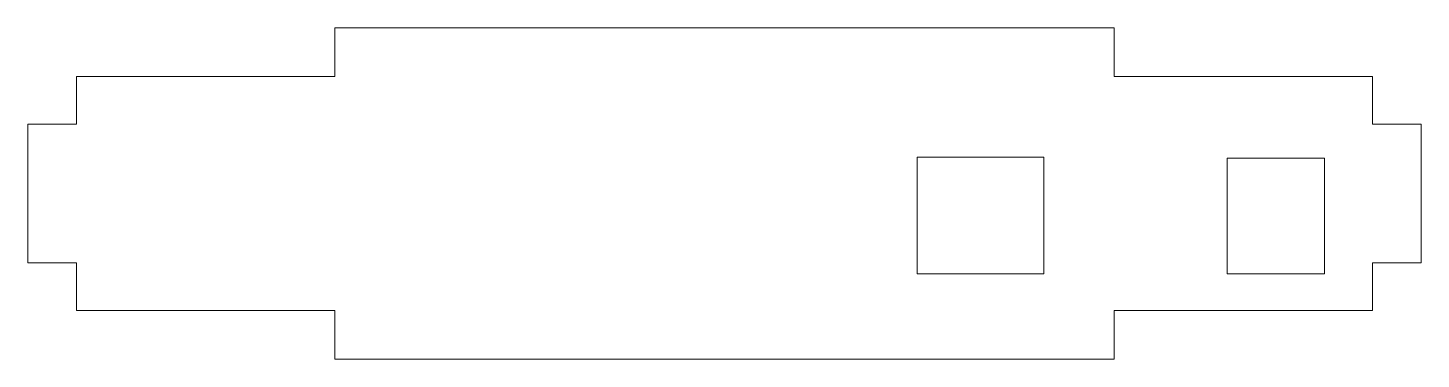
# Model space of a CAD drawing. Header units: millimetres. Extents: x -72 to 72, y -17 to 17.
import ezdxf

# ---------------------------------------------------------------- set-up
doc = ezdxf.new("R2010")
doc.units = ezdxf.units.MM

msp = doc.modelspace()

# ---------------------------------------------------------------- linework, layer by layer
at = {"color": 7, "linetype": 'Continuous', "lineweight": 15}
for p, q in [((40, 17), (-40, 17)), ((-40, 17), (-40, 12)), ((40, 12), (40, 17)), ((-40, 12), (-66.5, 12)), ((-66.5, 12), (-66.5, 7.1)), ((66.5, 12), (40, 12)), ((66.5, 7.1), (66.5, 12)), ((-66.5, 7.1), (-71.5, 7.1)), ((-71.5, 7.1), (-71.5, -7.1)), ((71.5, 7.1), (66.5, 7.1)), ((71.5, -7.1), (71.5, 7.1)), ((32.79, 3.74), (19.79, 3.74)), ((19.79, 3.74), (19.79, -8.26)), ((32.79, -8.26), (32.79, 3.74)), ((51.58, 3.64), (51.58, -8.26)), ((61.58, 3.64), (51.58, 3.64)), ((61.58, -8.26), (61.58, 3.64)), ((-71.5, -7.1), (-66.5, -7.1)), ((-66.5, -7.1), (-66.5, -12)), ((66.5, -12), (66.5, -7.1)), ((66.5, -7.1), (71.5, -7.1)), ((19.79, -8.26), (32.79, -8.26)), ((51.58, -8.26), (61.58, -8.26)), ((-66.5, -12), (-40, -12)), ((-40, -12), (-40, -17)), ((40, -17), (40, -12)), ((40, -12), (66.5, -12)), ((-40, -17), (40, -17))]:
    msp.add_line(p, q, dxfattribs=at)

doc.saveas('drawing.dxf')
